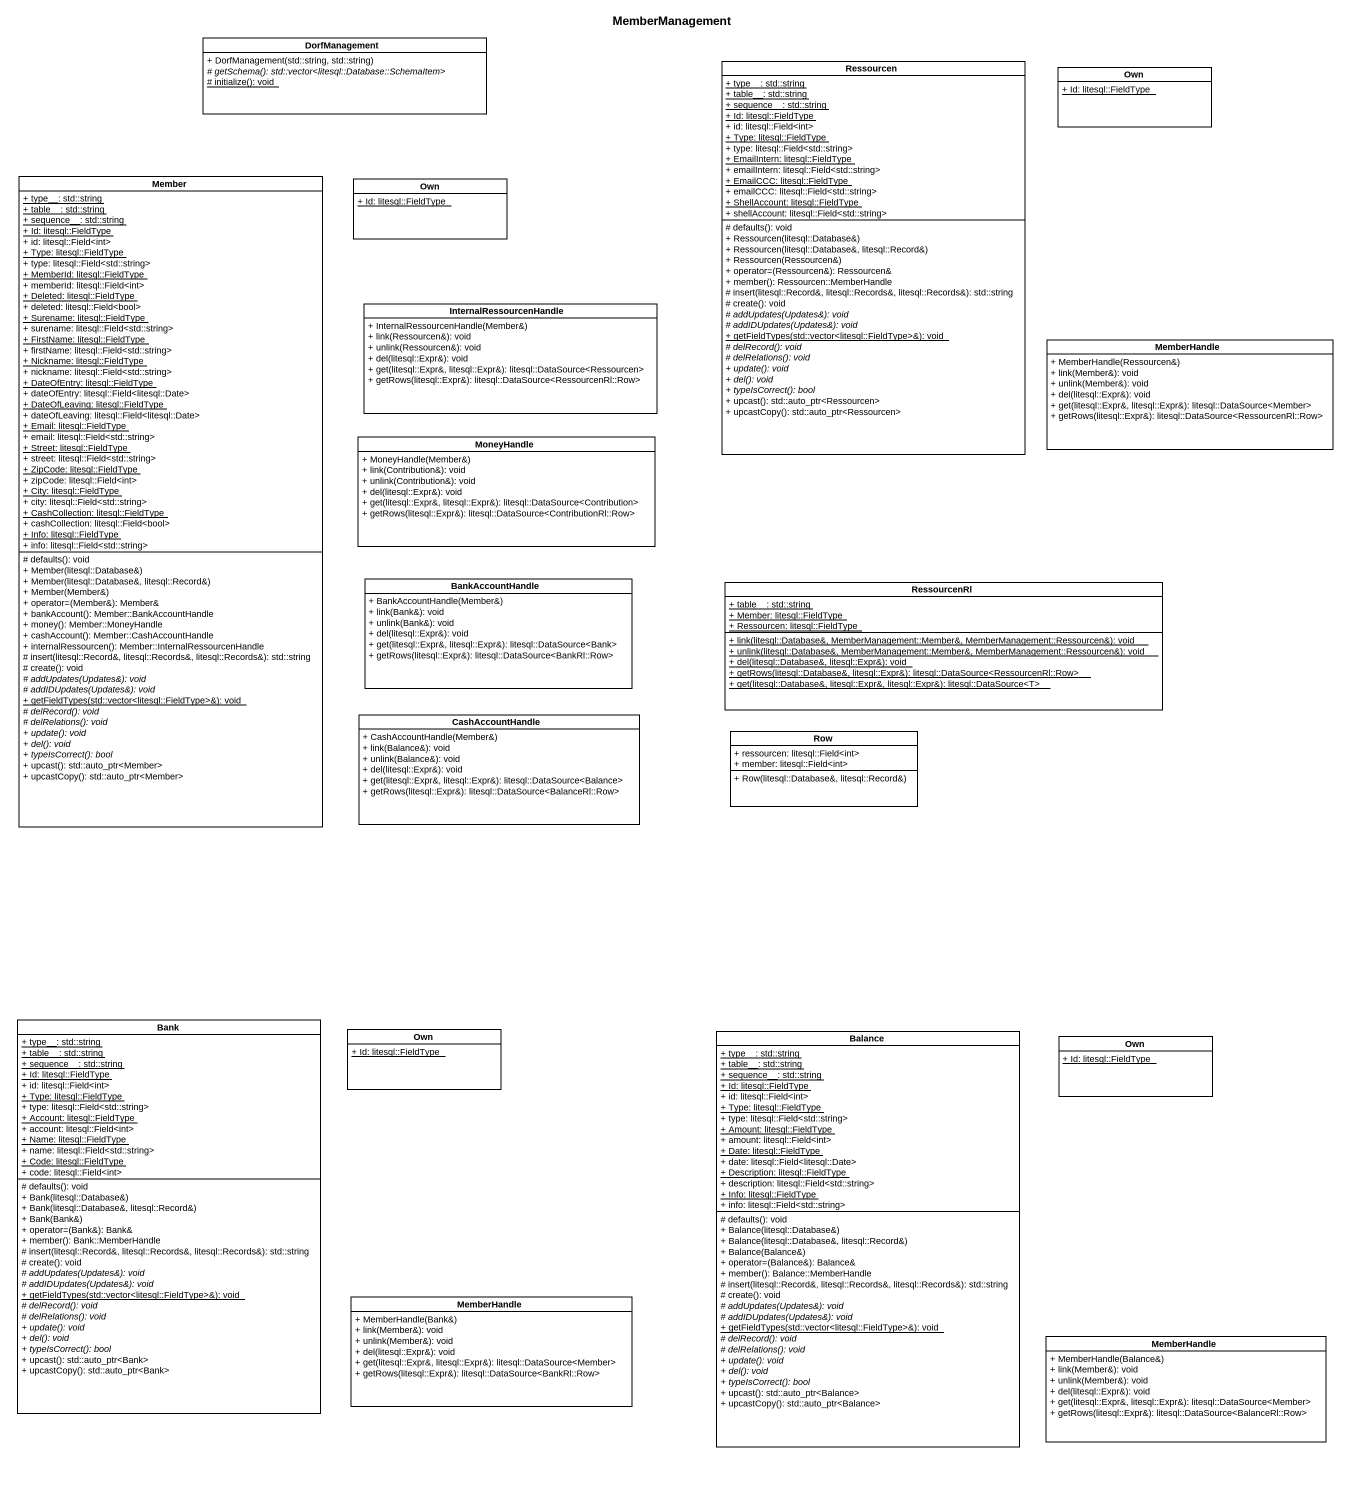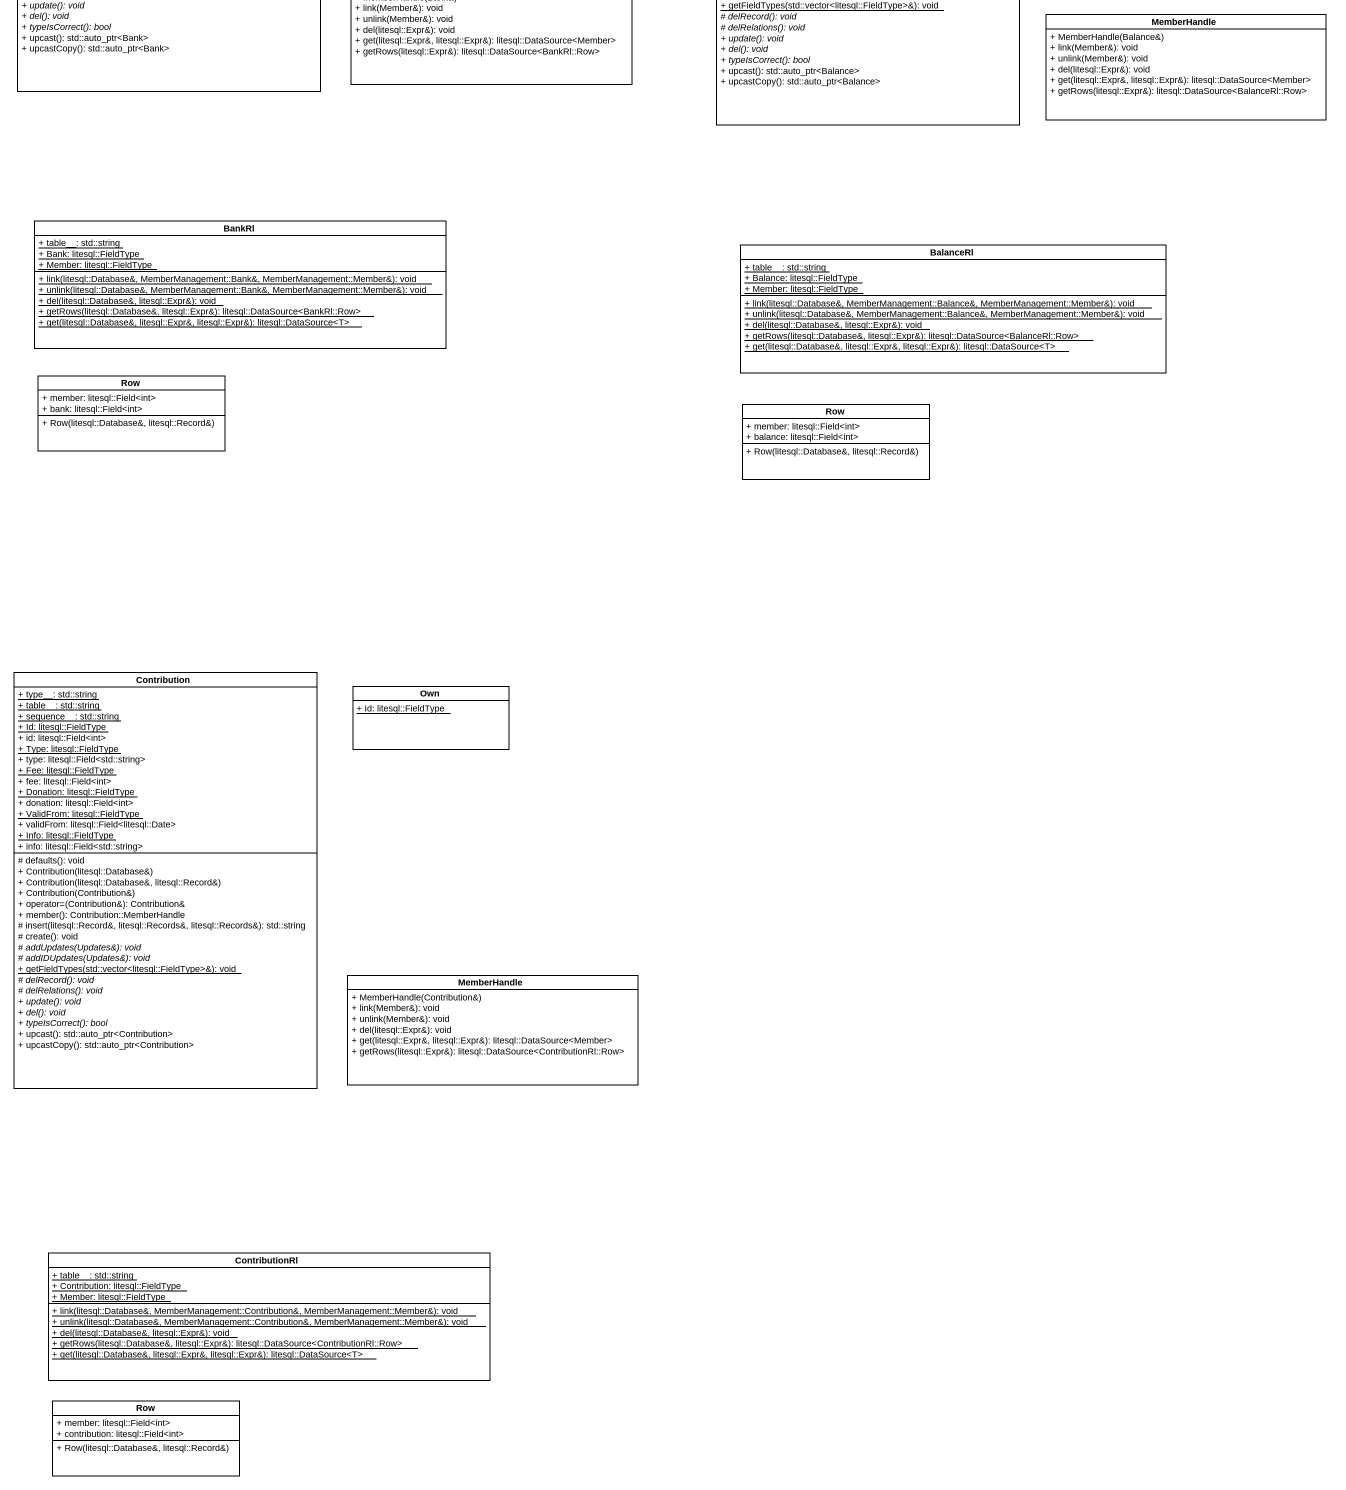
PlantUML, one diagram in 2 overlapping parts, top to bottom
@startuml
title MemberManagement
hide circle
hide empty members
skinparam classAttributeIconSize 0
class DorfManagement {
  + DorfManagement(std::string, std::string)
  {abstract} # getSchema(): std::vector<litesql::Database::SchemaItem>
  {static} # initialize(): void
}
class Ressourcen {
  {static} + type__: std::string
  {static} + table__: std::string
  {static} + sequence__: std::string
  {static} + Id: litesql::FieldType
  + id: litesql::Field<int>
  {static} + Type: litesql::FieldType
  + type: litesql::Field<std::string>
  {static} + EmailIntern: litesql::FieldType
  + emailIntern: litesql::Field<std::string>
  {static} + EmailCCC: litesql::FieldType
  + emailCCC: litesql::Field<std::string>
  {static} + ShellAccount: litesql::FieldType
  + shellAccount: litesql::Field<std::string>
  # defaults(): void
  + Ressourcen(litesql::Database&)
  + Ressourcen(litesql::Database&, litesql::Record&)
  + Ressourcen(Ressourcen&)
  + operator=(Ressourcen&): Ressourcen&
  + member(): Ressourcen::MemberHandle
  # insert(litesql::Record&, litesql::Records&, litesql::Records&): std::string
  # create(): void
  {abstract} # addUpdates(Updates&): void
  {abstract} # addIDUpdates(Updates&): void
  {static} + getFieldTypes(std::vector<litesql::FieldType>&): void
  {abstract} # delRecord(): void
  {abstract} # delRelations(): void
  {abstract} + update(): void
  {abstract} + del(): void
  {abstract} + typeIsCorrect(): bool
  + upcast(): std::auto_ptr<Ressourcen>
  + upcastCopy(): std::auto_ptr<Ressourcen>
}
class Own {
  {static} + Id: litesql::FieldType
}
class Member {
  {static} + type__: std::string
  {static} + table__: std::string
  {static} + sequence__: std::string
  {static} + Id: litesql::FieldType
  + id: litesql::Field<int>
  {static} + Type: litesql::FieldType
  + type: litesql::Field<std::string>
  {static} + MemberId: litesql::FieldType
  + memberId: litesql::Field<int>
  {static} + Deleted: litesql::FieldType
  + deleted: litesql::Field<bool>
  {static} + Surename: litesql::FieldType
  + surename: litesql::Field<std::string>
  {static} + FirstName: litesql::FieldType
  + firstName: litesql::Field<std::string>
  {static} + Nickname: litesql::FieldType
  + nickname: litesql::Field<std::string>
  {static} + DateOfEntry: litesql::FieldType
  + dateOfEntry: litesql::Field<litesql::Date>
  {static} + DateOfLeaving: litesql::FieldType
  + dateOfLeaving: litesql::Field<litesql::Date>
  {static} + Email: litesql::FieldType
  + email: litesql::Field<std::string>
  {static} + Street: litesql::FieldType
  + street: litesql::Field<std::string>
  {static} + ZipCode: litesql::FieldType
  + zipCode: litesql::Field<int>
  {static} + City: litesql::FieldType
  + city: litesql::Field<std::string>
  {static} + CashCollection: litesql::FieldType
  + cashCollection: litesql::Field<bool>
  {static} + Info: litesql::FieldType
  + info: litesql::Field<std::string>
  # defaults(): void
  + Member(litesql::Database&)
  + Member(litesql::Database&, litesql::Record&)
  + Member(Member&)
  + operator=(Member&): Member&
  + bankAccount(): Member::BankAccountHandle
  + money(): Member::MoneyHandle
  + cashAccount(): Member::CashAccountHandle
  + internalRessourcen(): Member::InternalRessourcenHandle
  # insert(litesql::Record&, litesql::Records&, litesql::Records&): std::string
  # create(): void
  {abstract} # addUpdates(Updates&): void
  {abstract} # addIDUpdates(Updates&): void
  {static} + getFieldTypes(std::vector<litesql::FieldType>&): void
  {abstract} # delRecord(): void
  {abstract} # delRelations(): void
  {abstract} + update(): void
  {abstract} + del(): void
  {abstract} + typeIsCorrect(): bool
  + upcast(): std::auto_ptr<Member>
  + upcastCopy(): std::auto_ptr<Member>
}
class "Own" as Own_2 {
  {static} + Id: litesql::FieldType
}
class InternalRessourcenHandle {
  + InternalRessourcenHandle(Member&)
  + link(Ressourcen&): void
  + unlink(Ressourcen&): void
  + del(litesql::Expr&): void
  + get(litesql::Expr&, litesql::Expr&): litesql::DataSource<Ressourcen>
  + getRows(litesql::Expr&): litesql::DataSource<RessourcenRl::Row>
}
class MemberHandle {
  + MemberHandle(Ressourcen&)
  + link(Member&): void
  + unlink(Member&): void
  + del(litesql::Expr&): void
  + get(litesql::Expr&, litesql::Expr&): litesql::DataSource<Member>
  + getRows(litesql::Expr&): litesql::DataSource<RessourcenRl::Row>
}
class MoneyHandle {
  + MoneyHandle(Member&)
  + link(Contribution&): void
  + unlink(Contribution&): void
  + del(litesql::Expr&): void
  + get(litesql::Expr&, litesql::Expr&): litesql::DataSource<Contribution>
  + getRows(litesql::Expr&): litesql::DataSource<ContributionRl::Row>
}
class BankAccountHandle {
  + BankAccountHandle(Member&)
  + link(Bank&): void
  + unlink(Bank&): void
  + del(litesql::Expr&): void
  + get(litesql::Expr&, litesql::Expr&): litesql::DataSource<Bank>
  + getRows(litesql::Expr&): litesql::DataSource<BankRl::Row>
}
class RessourcenRl {
  {static} + table__: std::string
  {static} + Member: litesql::FieldType
  {static} + Ressourcen: litesql::FieldType
  {static} + link(litesql::Database&, MemberManagement::Member&, MemberManagement::Ressourcen&): void
  {static} + unlink(litesql::Database&, MemberManagement::Member&, MemberManagement::Ressourcen&): void
  {static} + del(litesql::Database&, litesql::Expr&): void
  {static} + getRows(litesql::Database&, litesql::Expr&): litesql::DataSource<RessourcenRl::Row>
  {static} + get(litesql::Database&, litesql::Expr&, litesql::Expr&): litesql::DataSource<T>
}
class CashAccountHandle {
  + CashAccountHandle(Member&)
  + link(Balance&): void
  + unlink(Balance&): void
  + del(litesql::Expr&): void
  + get(litesql::Expr&, litesql::Expr&): litesql::DataSource<Balance>
  + getRows(litesql::Expr&): litesql::DataSource<BalanceRl::Row>
}
class Row {
  + ressourcen: litesql::Field<int>
  + member: litesql::Field<int>
  + Row(litesql::Database&, litesql::Record&)
}
class Bank {
  {static} + type__: std::string
  {static} + table__: std::string
  {static} + sequence__: std::string
  {static} + Id: litesql::FieldType
  + id: litesql::Field<int>
  {static} + Type: litesql::FieldType
  + type: litesql::Field<std::string>
  {static} + Account: litesql::FieldType
  + account: litesql::Field<int>
  {static} + Name: litesql::FieldType
  + name: litesql::Field<std::string>
  {static} + Code: litesql::FieldType
  + code: litesql::Field<int>
  # defaults(): void
  + Bank(litesql::Database&)
  + Bank(litesql::Database&, litesql::Record&)
  + Bank(Bank&)
  + operator=(Bank&): Bank&
  + member(): Bank::MemberHandle
  # insert(litesql::Record&, litesql::Records&, litesql::Records&): std::string
  # create(): void
  {abstract} # addUpdates(Updates&): void
  {abstract} # addIDUpdates(Updates&): void
  {static} + getFieldTypes(std::vector<litesql::FieldType>&): void
  {abstract} # delRecord(): void
  {abstract} # delRelations(): void
  {abstract} + update(): void
  {abstract} + del(): void
  {abstract} + typeIsCorrect(): bool
  + upcast(): std::auto_ptr<Bank>
  + upcastCopy(): std::auto_ptr<Bank>
}
class "Own" as Own_3 {
  {static} + Id: litesql::FieldType
}
class Balance {
  {static} + type__: std::string
  {static} + table__: std::string
  {static} + sequence__: std::string
  {static} + Id: litesql::FieldType
  + id: litesql::Field<int>
  {static} + Type: litesql::FieldType
  + type: litesql::Field<std::string>
  {static} + Amount: litesql::FieldType
  + amount: litesql::Field<int>
  {static} + Date: litesql::FieldType
  + date: litesql::Field<litesql::Date>
  {static} + Description: litesql::FieldType
  + description: litesql::Field<std::string>
  {static} + Info: litesql::FieldType
  + info: litesql::Field<std::string>
  # defaults(): void
  + Balance(litesql::Database&)
  + Balance(litesql::Database&, litesql::Record&)
  + Balance(Balance&)
  + operator=(Balance&): Balance&
  + member(): Balance::MemberHandle
  # insert(litesql::Record&, litesql::Records&, litesql::Records&): std::string
  # create(): void
  {abstract} # addUpdates(Updates&): void
  {abstract} # addIDUpdates(Updates&): void
  {static} + getFieldTypes(std::vector<litesql::FieldType>&): void
  {abstract} # delRecord(): void
  {abstract} # delRelations(): void
  {abstract} + update(): void
  {abstract} + del(): void
  {abstract} + typeIsCorrect(): bool
  + upcast(): std::auto_ptr<Balance>
  + upcastCopy(): std::auto_ptr<Balance>
}
class "Own" as Own_4 {
  {static} + Id: litesql::FieldType
}
class "MemberHandle" as MemberHandle_2 {
  + MemberHandle(Bank&)
  + link(Member&): void
  + unlink(Member&): void
  + del(litesql::Expr&): void
  + get(litesql::Expr&, litesql::Expr&): litesql::DataSource<Member>
  + getRows(litesql::Expr&): litesql::DataSource<BankRl::Row>
}
class "MemberHandle" as MemberHandle_3 {
  + MemberHandle(Balance&)
  + link(Member&): void
  + unlink(Member&): void
  + del(litesql::Expr&): void
  + get(litesql::Expr&, litesql::Expr&): litesql::DataSource<Member>
  + getRows(litesql::Expr&): litesql::DataSource<BalanceRl::Row>
}
class BankRl {
  {static} + table__: std::string
  {static} + Bank: litesql::FieldType
  {static} + Member: litesql::FieldType
  {static} + link(litesql::Database&, MemberManagement::Bank&, MemberManagement::Member&): void
  {static} + unlink(litesql::Database&, MemberManagement::Bank&, MemberManagement::Member&): void
  {static} + del(litesql::Database&, litesql::Expr&): void
  {static} + getRows(litesql::Database&, litesql::Expr&): litesql::DataSource<BankRl::Row>
  {static} + get(litesql::Database&, litesql::Expr&, litesql::Expr&): litesql::DataSource<T>
}
class BalanceRl {
  {static} + table__: std::string
  {static} + Balance: litesql::FieldType
  {static} + Member: litesql::FieldType
  {static} + link(litesql::Database&, MemberManagement::Balance&, MemberManagement::Member&): void
  {static} + unlink(litesql::Database&, MemberManagement::Balance&, MemberManagement::Member&): void
  {static} + del(litesql::Database&, litesql::Expr&): void
  {static} + getRows(litesql::Database&, litesql::Expr&): litesql::DataSource<BalanceRl::Row>
  {static} + get(litesql::Database&, litesql::Expr&, litesql::Expr&): litesql::DataSource<T>
}
class "Row" as Row_2 {
  + member: litesql::Field<int>
  + bank: litesql::Field<int>
  + Row(litesql::Database&, litesql::Record&)
}
class "Row" as Row_3 {
  + member: litesql::Field<int>
  + balance: litesql::Field<int>
  + Row(litesql::Database&, litesql::Record&)
}
class Contribution {
  {static} + type__: std::string
  {static} + table__: std::string
  {static} + sequence__: std::string
  {static} + Id: litesql::FieldType
  + id: litesql::Field<int>
  {static} + Type: litesql::FieldType
  + type: litesql::Field<std::string>
  {static} + Fee: litesql::FieldType
  + fee: litesql::Field<int>
  {static} + Donation: litesql::FieldType
  + donation: litesql::Field<int>
  {static} + ValidFrom: litesql::FieldType
  + validFrom: litesql::Field<litesql::Date>
  {static} + Info: litesql::FieldType
  + info: litesql::Field<std::string>
  # defaults(): void
  + Contribution(litesql::Database&)
  + Contribution(litesql::Database&, litesql::Record&)
  + Contribution(Contribution&)
  + operator=(Contribution&): Contribution&
  + member(): Contribution::MemberHandle
  # insert(litesql::Record&, litesql::Records&, litesql::Records&): std::string
  # create(): void
  {abstract} # addUpdates(Updates&): void
  {abstract} # addIDUpdates(Updates&): void
  {static} + getFieldTypes(std::vector<litesql::FieldType>&): void
  {abstract} # delRecord(): void
  {abstract} # delRelations(): void
  {abstract} + update(): void
  {abstract} + del(): void
  {abstract} + typeIsCorrect(): bool
  + upcast(): std::auto_ptr<Contribution>
  + upcastCopy(): std::auto_ptr<Contribution>
}
class "Own" as Own_5 {
  {static} + Id: litesql::FieldType
}
class "MemberHandle" as MemberHandle_4 {
  + MemberHandle(Contribution&)
  + link(Member&): void
  + unlink(Member&): void
  + del(litesql::Expr&): void
  + get(litesql::Expr&, litesql::Expr&): litesql::DataSource<Member>
  + getRows(litesql::Expr&): litesql::DataSource<ContributionRl::Row>
}
class ContributionRl {
  {static} + table__: std::string
  {static} + Contribution: litesql::FieldType
  {static} + Member: litesql::FieldType
  {static} + link(litesql::Database&, MemberManagement::Contribution&, MemberManagement::Member&): void
  {static} + unlink(litesql::Database&, MemberManagement::Contribution&, MemberManagement::Member&): void
  {static} + del(litesql::Database&, litesql::Expr&): void
  {static} + getRows(litesql::Database&, litesql::Expr&): litesql::DataSource<ContributionRl::Row>
  {static} + get(litesql::Database&, litesql::Expr&, litesql::Expr&): litesql::DataSource<T>
}
class "Row" as Row_4 {
  + member: litesql::Field<int>
  + contribution: litesql::Field<int>
  + Row(litesql::Database&, litesql::Record&)
}
@enduml
